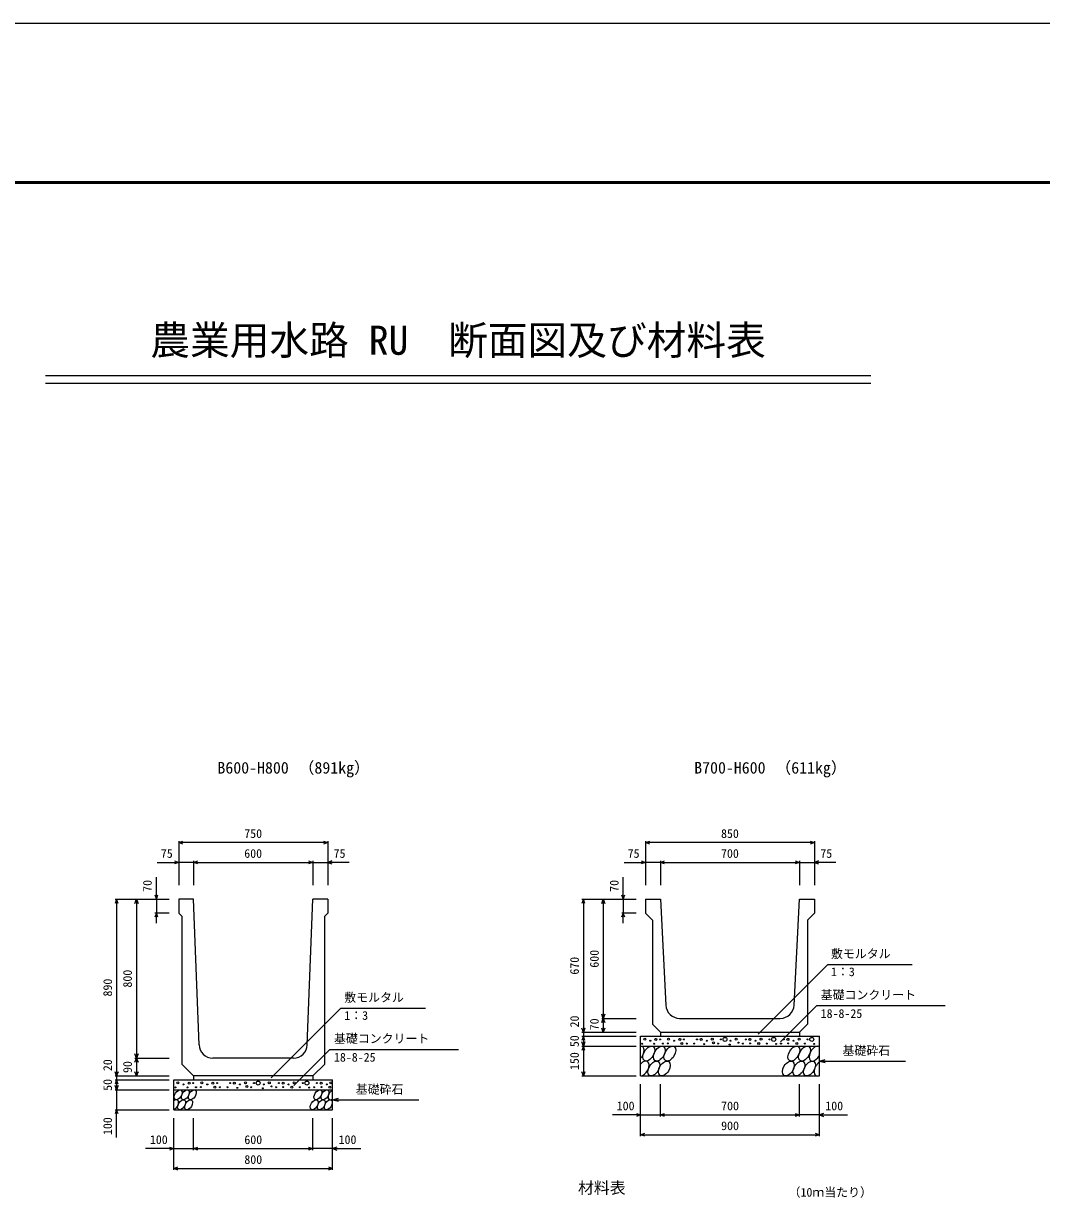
# Model space of a CAD drawing. Units: millimetres, scale not verified. Extents: x -33600 to 33600, y -11880 to 11880.
# Drawn here: x 14612 to 19736, y 5940 to 11880 of the extents above; entities that cross this region are included whole.
import ezdxf
from ezdxf.enums import TextEntityAlignment as Align

# ---------------------------------------------------------------- set-up
doc = ezdxf.new("R2010")
doc.units = ezdxf.units.MM
doc.header["$LTSCALE"] = 40
for name, color, linetype, lineweight in [('0-0_DIM', 7, 'Continuous', 25), ('0-1_Defpoints', 5, 'Continuous', 25), ('0-2_HATCH', 6, 'Continuous', 25), ('0-5_OUTLINE', 3, 'Continuous', 25), ('0-6_TXT', 7, 'Continuous', 25), ('0-7_WAKU', 3, 'Continuous', 25)]:
    doc.layers.add(name, color=color, linetype=linetype, lineweight=lineweight)
doc.styles.add('ＭＳ ゴシック', font='')
doc.styles.get('ＭＳ ゴシック').set_extended_font_data('MS Gothic')

msp = doc.modelspace()

# ---------------------------------------------------------------- linework, layer by layer
at = {"layer": '0-0_DIM'}
for p, q in [((15393.16, 7764.33), (15393.16, 7541.83)), ((16143.16, 7756.83), (15393.16, 7756.83)), ((16143.16, 7764.33), (16143.16, 7541.83)), ((17743.16, 7764.33), (17743.16, 7541.83)), ((18593.16, 7756.83), (17743.16, 7756.83)), ((18593.16, 7764.33), (18593.16, 7541.83)), ((15468.16, 7664.33), (15468.16, 7541.83)), ((16068.16, 7664.33), (16068.16, 7541.83)), ((17818.16, 7664.33), (17818.16, 7541.83)), ((18518.16, 7664.33), (18518.16, 7541.83)), ((15284.78, 7656.83), (15393.16, 7656.83)), ((15468.16, 7656.83), (15393.16, 7656.83)), ((15468.16, 7656.83), (16068.16, 7656.83)), ((16068.16, 7656.83), (16143.16, 7656.83)), ((16251.53, 7656.83), (16143.16, 7656.83)), ((17634.78, 7656.83), (17743.16, 7656.83)), ((17818.16, 7656.83), (17743.16, 7656.83)), ((17818.16, 7656.83), (18518.16, 7656.83)), ((18518.16, 7656.83), (18593.16, 7656.83)), ((18701.53, 7656.83), (18593.16, 7656.83)), ((15280.66, 7471.83), (15280.66, 7582.1)), ((17630.66, 7471.83), (17630.66, 7582.1)), ((15073.16, 7471.83), (15345.66, 7471.83)), ((15080.66, 7471.83), (15080.66, 6581.83)), ((15180.66, 7471.83), (15180.66, 6671.83)), ((15280.66, 7471.83), (15280.66, 7401.83)), ((17423.16, 7471.83), (17695.66, 7471.83)), ((17430.66, 7471.83), (17430.66, 6801.83)), ((17530.66, 7471.83), (17530.66, 6871.83)), ((17630.66, 7471.83), (17630.66, 7401.83)), ((15345.66, 7401.83), (15273.16, 7401.83)), ((15280.66, 7351.83), (15280.66, 7401.83)), ((17695.66, 7401.83), (17623.16, 7401.83)), ((17630.66, 7351.83), (17630.66, 7401.83)), ((18660.05, 7143.02), (18309.42, 6792.39)), ((18660.05, 7143.02), (19085.35, 7143.02)), ((16210.05, 6923.02), (15859.42, 6572.39)), ((16210.05, 6923.02), (16635.35, 6923.02)), ((18604.78, 6935.76), (18423.33, 6754.31)), ((18604.78, 6935.76), (19251.66, 6935.76)), ((17523.16, 6871.83), (17695.66, 6871.83)), ((17530.66, 6871.83), (17530.66, 6801.83)), ((17423.16, 6801.83), (17695.66, 6801.83)), ((17423.16, 6781.83), (17695.66, 6781.83)), ((16154.78, 6715.76), (15973.33, 6534.31)), ((16154.78, 6715.76), (16801.66, 6715.76)), ((17423.16, 6731.83), (17695.66, 6731.83)), ((17430.66, 6731.83), (17430.66, 6581.83)), ((15173.16, 6671.83), (15345.66, 6671.83)), ((15180.66, 6671.83), (15180.66, 6581.83)), ((18618.16, 6656.83), (18647.13, 6664.59)), ((18618.16, 6656.83), (19051.47, 6656.83)), ((18618.16, 6656.83), (18647.13, 6649.06)), ((15073.16, 6581.83), (15345.66, 6581.83)), ((15073.16, 6561.83), (15345.66, 6561.83)), ((17423.16, 6581.83), (17695.66, 6581.83)), ((17718.16, 6278.4), (17718.16, 6539.76)), ((17818.16, 6378.4), (17818.16, 6539.76)), ((18518.16, 6378.4), (18518.16, 6539.76)), ((18618.16, 6278.4), (18618.16, 6539.76)), ((15073.16, 6511.83), (15345.66, 6511.83)), ((15080.66, 6511.83), (15080.66, 6411.83)), ((16168.16, 6461.83), (16197.13, 6469.59)), ((16168.16, 6461.83), (16601.47, 6461.83)), ((16168.16, 6461.83), (16197.13, 6454.06)), ((15073.16, 6411.83), (15345.66, 6411.83)), ((15080.66, 6271.47), (15080.66, 6411.83)), ((15368.16, 6108.4), (15368.16, 6369.76)), ((15468.16, 6208.4), (15468.16, 6369.76)), ((16068.16, 6208.4), (16068.16, 6369.76)), ((16168.16, 6108.4), (16168.16, 6369.76)), ((17718.16, 6385.9), (17576.36, 6385.9)), ((17718.16, 6385.9), (17818.16, 6385.9)), ((17818.16, 6385.9), (18518.16, 6385.9)), ((18618.16, 6385.9), (18518.16, 6385.9)), ((18618.16, 6385.9), (18759.95, 6385.9)), ((17718.16, 6285.9), (18618.16, 6285.9)), ((15368.16, 6215.9), (15226.36, 6215.9)), ((15368.16, 6215.9), (15468.16, 6215.9)), ((15468.16, 6215.9), (16068.16, 6215.9)), ((16168.16, 6215.9), (16068.16, 6215.9)), ((16168.16, 6215.9), (16309.95, 6215.9)), ((15368.16, 6115.9), (16168.16, 6115.9))]:
    msp.add_line(p, q, dxfattribs=at)
for points in [[(15414.3, 7749.13), (15393.16, 7756.83), (15414.3, 7764.52)], [(16122.01, 7764.52), (16143.16, 7756.83), (16122.01, 7749.13)], [(17764.3, 7749.13), (17743.16, 7756.83), (17764.3, 7764.52)], [(18572.01, 7764.52), (18593.16, 7756.83), (18572.01, 7749.13)], [(15372.01, 7664.52), (15393.16, 7656.83), (15372.01, 7649.13)], [(15489.3, 7649.13), (15468.16, 7656.83), (15489.3, 7664.52)], [(16047.01, 7664.52), (16068.16, 7656.83), (16047.01, 7649.13)], [(16164.3, 7664.52), (16143.16, 7656.83), (16164.3, 7649.13)], [(17722.01, 7664.52), (17743.16, 7656.83), (17722.01, 7649.13)], [(17839.3, 7649.13), (17818.16, 7656.83), (17839.3, 7664.52)], [(18497.01, 7664.52), (18518.16, 7656.83), (18497.01, 7649.13)], [(18614.3, 7664.52), (18593.16, 7656.83), (18614.3, 7649.13)], [(15272.96, 7492.97), (15280.66, 7471.83), (15288.35, 7492.97)], [(17622.96, 7492.97), (17630.66, 7471.83), (17638.35, 7492.97)], [(15088.35, 7450.68), (15080.66, 7471.83), (15072.96, 7450.68)], [(15172.96, 7450.68), (15180.66, 7471.83), (15188.35, 7450.68)], [(17438.35, 7450.68), (17430.66, 7471.83), (17422.96, 7450.68)], [(17522.96, 7450.68), (17530.66, 7471.83), (17538.35, 7450.68)], [(15288.35, 7380.68), (15280.66, 7401.83), (15272.96, 7380.68)], [(17638.35, 7380.68), (17630.66, 7401.83), (17622.96, 7380.68)], [(17538.35, 6892.97), (17530.66, 6871.83), (17522.96, 6892.97)], [(17522.96, 6850.68), (17530.66, 6871.83), (17538.35, 6850.68)], [(17438.35, 6822.97), (17430.66, 6801.83), (17422.96, 6822.97)], [(17438.35, 6760.68), (17430.66, 6781.83), (17422.96, 6760.68)], [(17430.66, 6801.83), (17430.66, 6781.83), (17430.66, 6731.83)], [(17538.35, 6822.97), (17530.66, 6801.83), (17522.96, 6822.97)], [(17438.35, 6752.97), (17430.66, 6731.83), (17422.96, 6752.97)], [(17438.35, 6710.68), (17430.66, 6731.83), (17422.96, 6710.68)], [(15188.35, 6692.97), (15180.66, 6671.83), (15172.96, 6692.97)], [(15172.96, 6650.68), (15180.66, 6671.83), (15188.35, 6650.68)], [(15088.35, 6602.97), (15080.66, 6581.83), (15072.96, 6602.97)], [(15188.35, 6602.97), (15180.66, 6581.83), (15172.96, 6602.97)], [(17438.35, 6602.97), (17430.66, 6581.83), (17422.96, 6602.97)], [(15088.35, 6540.68), (15080.66, 6561.83), (15072.96, 6540.68)], [(15080.66, 6581.83), (15080.66, 6561.83), (15080.66, 6511.83)], [(15088.35, 6532.97), (15080.66, 6511.83), (15072.96, 6532.97)], [(15088.35, 6390.68), (15080.66, 6411.83), (15072.96, 6390.68)], [(17697.01, 6393.59), (17718.16, 6385.9), (17697.01, 6378.2)], [(17839.3, 6378.2), (17818.16, 6385.9), (17839.3, 6393.59)], [(18497.01, 6393.59), (18518.16, 6385.9), (18497.01, 6378.2)], [(18639.3, 6393.59), (18618.16, 6385.9), (18639.3, 6378.2)], [(17739.3, 6278.2), (17718.16, 6285.9), (17739.3, 6293.59)], [(18597.01, 6293.59), (18618.16, 6285.9), (18597.01, 6278.2)], [(15347.01, 6223.59), (15368.16, 6215.9), (15347.01, 6208.2)], [(15489.3, 6208.2), (15468.16, 6215.9), (15489.3, 6223.59)], [(16047.01, 6223.59), (16068.16, 6215.9), (16047.01, 6208.2)], [(16189.3, 6223.59), (16168.16, 6215.9), (16189.3, 6208.2)], [(15389.3, 6108.2), (15368.16, 6115.9), (15389.3, 6123.59)], [(16147.01, 6123.59), (16168.16, 6115.9), (16147.01, 6108.2)]]:
    msp.add_lwpolyline(points, dxfattribs=at)
at = {"layer": '0-1_Defpoints'}
msp.add_lwpolyline([(0, -11880), (33600, -11880), (33600, 11880), (0, 11880)], close=True, dxfattribs=at)
at = {"layer": '0-2_HATCH'}
for centre, radius in [((17739.24, 6766.93), 5), ((17859.24, 6766.93), 5), ((18079.31, 6766.93), 5), ((18143.23, 6766.05), 10), ((18199.31, 6766.93), 5), ((18324.53, 6766.93), 5), ((18388.46, 6766.05), 10), ((18516.22, 6766.93), 5), ((18580.15, 6766.05), 10), ((17726.82, 6744.13), 2.5), ((17767.28, 6759.05), 2.5), ((17786.8, 6743.78), 2.5), ((17795.32, 6766.05), 5), ((17816.35, 6766.05), 2.5), ((17830.37, 6745.04), 2.5), ((17855.31, 6745.72), 2.5), ((17887.28, 6759.05), 2.5), ((17915.32, 6766.05), 5), ((17925.4, 6745.72), 5), ((17936.35, 6766.05), 2.5), ((17950.37, 6745.04), 2.5), ((17988.18, 6745.04), 2.5), ((18002.2, 6766.05), 2.5), ((18023.23, 6766.05), 5), ((18038.35, 6742.01), 2.5), ((18051.27, 6759.05), 2.5), ((18085.73, 6749.2), 5), ((18108.18, 6745.04), 2.5), ((18122.2, 6766.05), 2.5), ((18166.71, 6739.77), 2.5), ((18171.27, 6759.05), 2.5), ((18210.65, 6749.36), 2.5), ((18233.41, 6745.04), 2.5), ((18247.43, 6766.05), 2.5), ((18268.46, 6766.05), 5), ((18269.76, 6745.71), 2.5), ((18296.49, 6759.05), 2.5), ((18312.82, 6745.47), 5), ((18353.41, 6745.04), 2.5), ((18367.43, 6766.05), 2.5), ((18400.42, 6742.97), 2.5), ((18425.1, 6745.04), 2.5), ((18439.12, 6766.05), 2.5), ((18460.15, 6766.05), 5), ((18461.45, 6745.71), 2.5), ((18488.18, 6759.05), 2.5), ((18504.51, 6745.47), 5), ((18545.1, 6745.04), 2.5), ((18559.12, 6766.05), 2.5), ((18592.1, 6742.97), 2.5), ((15389.24, 6546.93), 5), ((15417.28, 6539.05), 2.5), ((15445.32, 6546.05), 5), ((15466.35, 6546.05), 2.5), ((15509.24, 6546.93), 5), ((15537.28, 6539.05), 2.5), ((15565.32, 6546.05), 5), ((15586.35, 6546.05), 2.5), ((15652.2, 6546.05), 2.5), ((15673.23, 6546.05), 5), ((15701.27, 6539.05), 2.5), ((15729.31, 6546.93), 5), ((15735.73, 6529.2), 5), ((15772.2, 6546.05), 2.5), ((15793.23, 6546.05), 10), ((15821.27, 6539.05), 2.5), ((15849.31, 6546.93), 5), ((15897.43, 6546.05), 2.5), ((15918.46, 6546.05), 5), ((15946.49, 6539.05), 2.5), ((15974.53, 6546.93), 5), ((16017.43, 6546.05), 2.5), ((16038.46, 6546.05), 10), ((16089.12, 6546.05), 2.5), ((16110.15, 6546.05), 5), ((16138.18, 6539.05), 2.5), ((16158.66, 6546.93), 5), ((15376.82, 6524.13), 2.5), ((15436.8, 6523.78), 2.5), ((15480.37, 6525.04), 2.5), ((15505.31, 6525.72), 2.5), ((15575.4, 6525.72), 5), ((15600.37, 6525.04), 2.5), ((15638.18, 6525.04), 2.5), ((15688.35, 6522.01), 2.5), ((15758.18, 6525.04), 2.5), ((15816.71, 6519.77), 2.5), ((15860.65, 6529.36), 2.5), ((15883.41, 6525.04), 2.5), ((15919.76, 6525.71), 2.5), ((15962.82, 6525.47), 5), ((16003.41, 6525.04), 2.5), ((16050.42, 6522.97), 2.5), ((16075.1, 6525.04), 2.5), ((16111.45, 6525.71), 2.5), ((16154.51, 6525.47), 5)]:
    msp.add_circle(centre, radius, dxfattribs=at)
for centre, major_axis, start_param, end_param in [((17706.19, 6694.33), (21.82, 35.31), 4.3711174, 6.6890199), ((18596.34, 6694.33), (21.82, 35.31), 6.2831853, 11.0601374), ((17731.51, 6619.33), (21.82, 35.31), 3.4964223, 7.563715), ((18621.66, 6619.33), (21.82, 35.31), 0.9351899, 3.8417621), ((16165.16, 6486.83), (14.54, 23.54), 0.6666252, 4.1103269), ((15372.45, 6436.83), (14.54, 23.54), 3.7419964, 7.318141)]:
    msp.add_ellipse(centre, major_axis=major_axis, ratio=0.5792, start_param=start_param, end_param=end_param, dxfattribs=at)
for centre, major_axis in [((17759.4, 6694.33), (21.82, 35.31)), ((17812.61, 6694.33), (21.82, 35.31)), ((17865.83, 6694.33), (21.82, 35.31)), ((18489.91, 6694.33), (21.82, 35.31)), ((18543.12, 6694.33), (21.82, 35.31)), ((17784.72, 6619.33), (21.82, 35.31)), ((17837.94, 6619.33), (21.82, 35.31)), ((18462.02, 6619.33), (21.82, 35.31)), ((18515.23, 6619.33), (21.82, 35.31)), ((18568.45, 6619.33), (21.82, 35.31)), ((15391.05, 6486.83), (14.54, 23.54)), ((15426.52, 6486.83), (14.54, 23.54)), ((15462, 6486.83), (14.54, 23.54)), ((16094.2, 6486.83), (14.54, 23.54)), ((16129.68, 6486.83), (14.54, 23.54)), ((15407.93, 6436.83), (14.54, 23.54)), ((15443.41, 6436.83), (14.54, 23.54)), ((16075.61, 6436.83), (14.54, 23.54)), ((16111.09, 6436.83), (14.54, 23.54)), ((16146.56, 6436.83), (14.54, 23.54))]:
    msp.add_ellipse(centre, major_axis=major_axis, ratio=0.5792, dxfattribs=at)
at = {"layer": '0-5_OUTLINE'}
for p, q in [((16040.68, 6739.2), (16068.16, 7471.83)), ((16143.16, 7471.83), (16068.16, 7471.83)), ((17743.16, 7471.83), (17743.16, 7401.83)), ((17743.16, 7471.83), (17818.16, 7471.83)), ((17818.16, 7471.83), (17844.83, 6938.33)), ((18491.48, 6938.33), (18518.16, 7471.83)), ((18518.16, 7471.83), (18593.16, 7471.83)), ((18593.16, 7471.83), (18593.16, 7401.83)), ((16128.16, 6641.83), (16128.16, 7386.83)), ((17743.16, 7401.83), (17778.16, 7366.83)), ((17778.16, 7366.83), (17778.16, 6841.83)), ((18593.16, 7401.83), (18558.16, 7366.83)), ((18558.16, 7366.83), (18558.16, 6841.83)), ((17818.16, 6801.83), (17778.16, 6841.83)), ((17914.74, 6871.83), (18421.57, 6871.83)), ((18518.16, 6801.83), (18558.16, 6841.83)), ((17718.16, 6781.83), (18618.16, 6781.83)), ((17718.16, 6581.83), (17718.16, 6781.83)), ((17818.16, 6801.83), (18518.16, 6801.83)), ((17818.16, 6801.83), (17818.16, 6781.83)), ((18518.16, 6801.83), (18518.16, 6781.83)), ((18618.16, 6581.83), (18618.16, 6781.83)), ((17718.16, 6731.83), (18618.16, 6731.83)), ((15970.73, 6671.83), (15565.58, 6671.83)), ((16068.16, 6581.83), (16128.16, 6641.83)), ((15368.16, 6561.83), (16168.16, 6561.83)), ((15368.16, 6411.83), (15368.16, 6561.83)), ((15468.16, 6581.83), (15468.16, 6561.83)), ((16068.16, 6581.83), (16068.16, 6561.83)), ((16168.16, 6411.83), (16168.16, 6561.83)), ((17718.16, 6581.83), (18618.16, 6581.83)), ((15368.16, 6511.83), (16168.16, 6511.83)), ((15368.16, 6411.83), (16168.16, 6411.83))]:
    msp.add_line(p, q, dxfattribs=at)
for points in [[(15495.63, 6739.2), (15468.16, 7471.83), (15393.16, 7471.83), (15393.16, 7401.83)], [(16143.16, 7471.83), (16143.16, 7401.83), (16128.16, 7386.83)], [(15393.16, 7401.83), (15408.16, 7386.83), (15408.16, 6641.83)], [(16068.16, 6581.83), (15468.16, 6581.83), (15408.16, 6641.83)]]:
    msp.add_lwpolyline(points, dxfattribs=at)
for centre, start, end in [((17914.74, 6941.83), 182.86241, 270), ((18421.57, 6941.83), 270, 357.13759), ((15565.58, 6741.83), 182.14759, 270), ((15970.73, 6741.83), 270, 357.85241)]:
    msp.add_arc(centre, 70, start, end, dxfattribs=at)
at = {"layer": '0-6_TXT'}
for p, q in [((14723.27, 10108.78), (18876.73, 10108.78)), ((14723.27, 10070.38), (18876.73, 10070.38))]:
    msp.add_line(p, q, dxfattribs=at)
at = {"layer": '0-7_WAKU', "lineweight": 50}
msp.add_lwpolyline([(800, -11080), (32800, -11080), (32800, 11080), (800, 11080)], close=True, dxfattribs=at)

# ---------------------------------------------------------------- texts
at = {"layer": '0-0_DIM', "style": 'ＭＳ ゴシック'}
for s, p in [('750', (15723.16, 7766.83)), ('850', (18123.16, 7766.83)), ('75', (15303.32, 7666.83)), ('600', (15723.16, 7666.83)), ('75', (16173, 7666.83)), ('75', (17653.32, 7666.83)), ('700', (18123.16, 7666.83)), ('75', (18623, 7666.83)), ('敷モルタル', (18676.79, 7161.76)), ('1：3', (18676.79, 7071.07)), ('基礎コンクリート', (18624.78, 6954.5)), ('敷モルタル', (16226.79, 6941.76)), ('1：3', (16226.79, 6851.07)), ('18-8-25', (18624.78, 6860.68)), ('基礎コンクリート', (16174.78, 6734.5)), ('基礎砕石', (18734.48, 6674)), ('18-8-25', (16174.78, 6640.68)), ('基礎砕石', (16284.48, 6479)), ('100', (17598.16, 6395.9)), ('700', (18123.69, 6395.9)), ('100', (18648.16, 6395.9)), ('900', (18123.69, 6295.9)), ('100', (15248.16, 6225.9)), ('600', (15723.69, 6225.9)), ('100', (16198.16, 6225.9)), ('800', (15723.69, 6125.9))]:
    msp.add_text(s, height=43.99, dxfattribs=at).set_placement(p, align=Align.BOTTOM_LEFT)
for s, p in [('70', (15270.66, 7508.75)), ('70', (17620.66, 7508.75)), ('600', (17520.66, 7126.83)), ('670', (17420.66, 7091.83)), ('890', (15070.66, 6981.83)), ('800', (15170.66, 7026.83)), ('20', (17420.66, 6826.14)), ('70', (17520.66, 6811.83)), ('50', (17420.66, 6726.83)), ('20', (15070.66, 6606.14)), ('90', (15170.66, 6596.83)), ('150', (17420.66, 6611.83)), ('50', (15070.66, 6506.83)), ('100', (15070.66, 6284.22))]:
    msp.add_text(s, height=43.99, rotation=90, dxfattribs=at).set_placement(p, align=Align.BOTTOM_LEFT)
at = {"layer": '0-6_TXT', "style": 'ＭＳ ゴシック'}
for s, height, p in [('農業用水路 RU\u3000断面図及び材料表', 146.6, (15250, 10168.78)), ('B600-H800', 58.65, (15588.16, 8086.5)), ('（891kg）', 58.65, (15996.53, 8086.5)), ('B700-H600', 58.65, (17988.16, 8086.5)), ('（611kg）', 58.65, (18396.53, 8086.5)), ('材料表', 58.65, (17403.16, 5971.95)), ('（10ｍ当たり）', 43.99, (18463.15, 5960.95))]:
    msp.add_text(s, height=height, dxfattribs=at).set_placement(p, align=Align.BOTTOM_LEFT)

doc.saveas('drawing.dxf')
